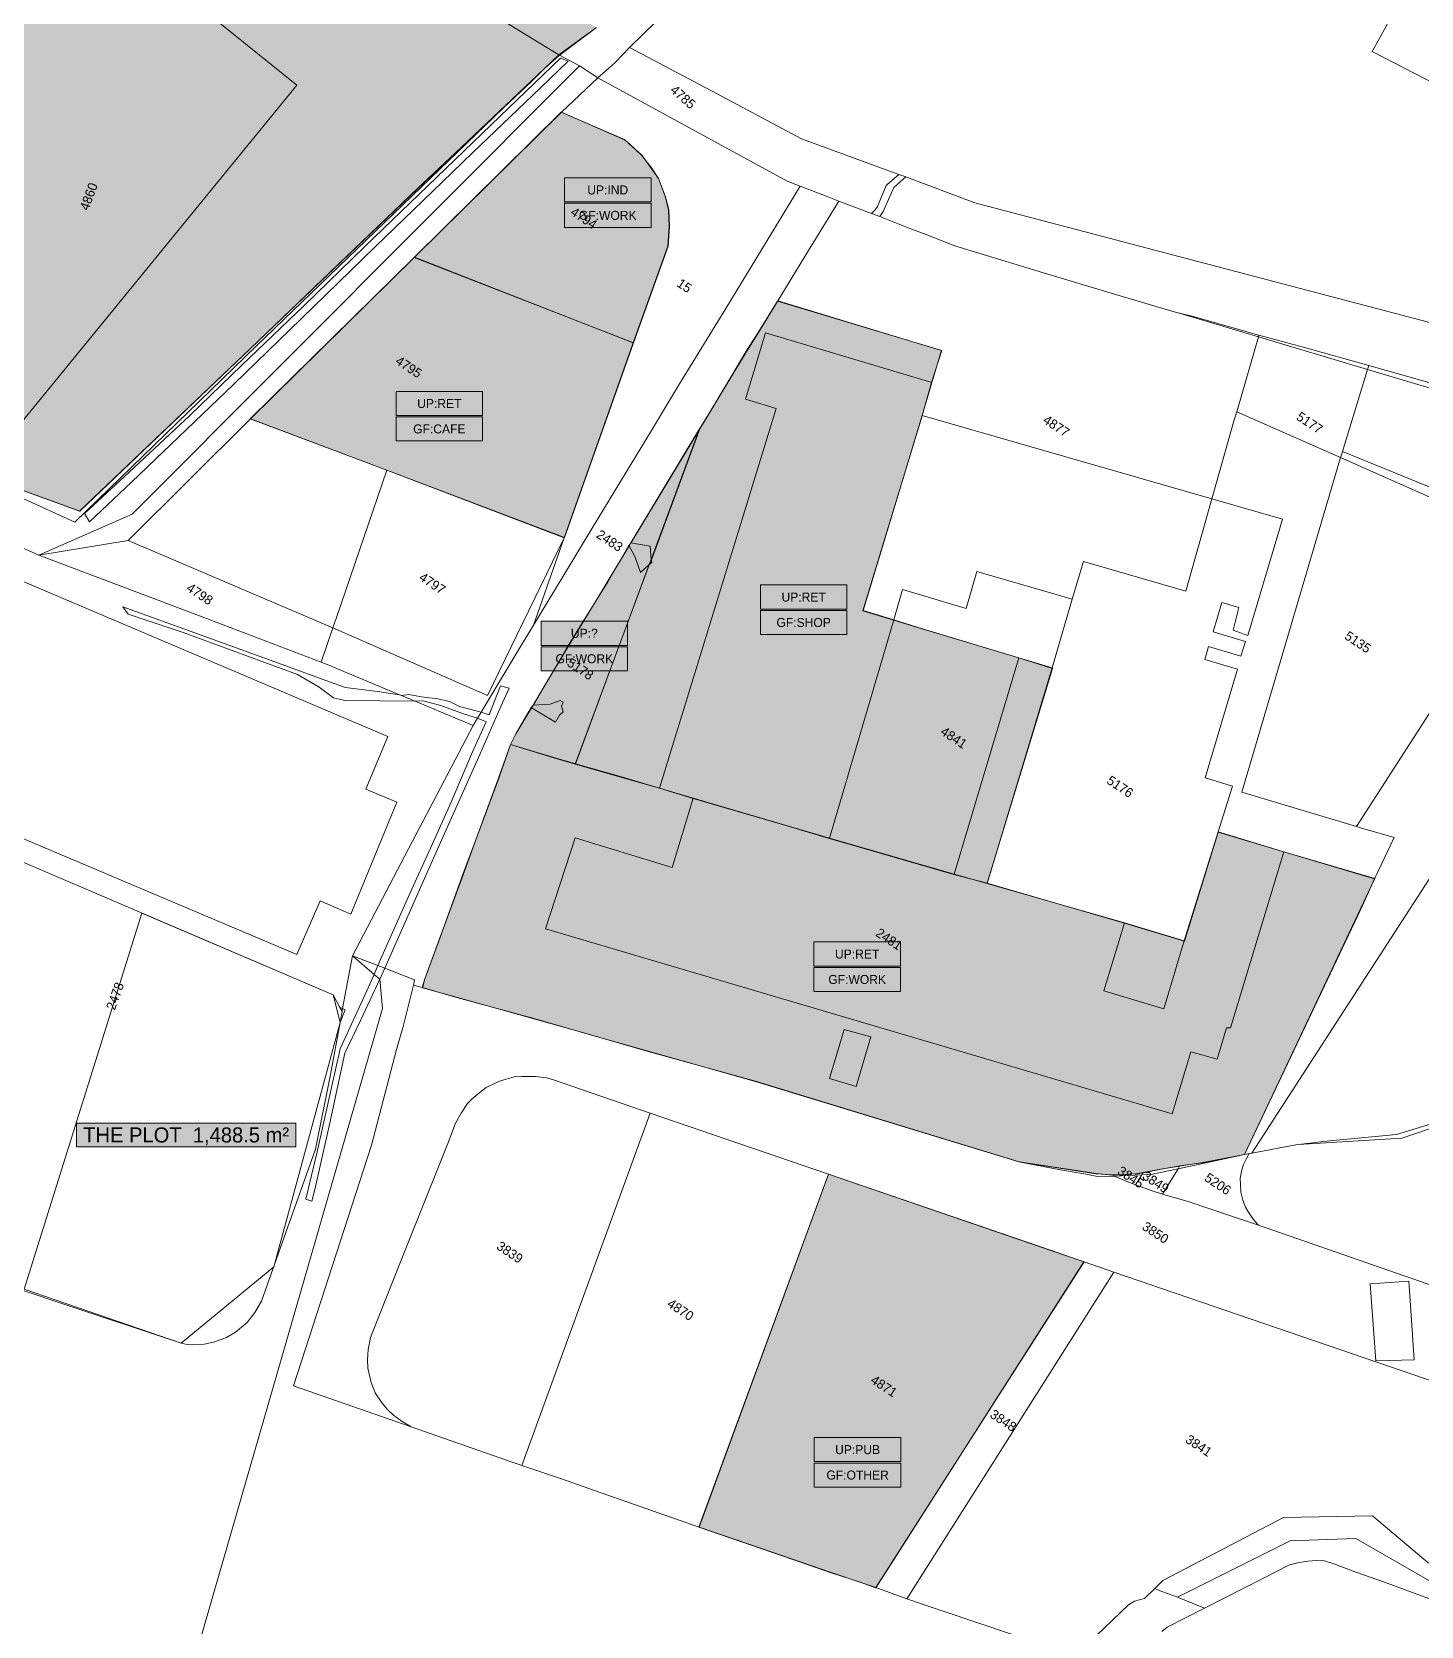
# Model space of a CAD drawing. Header units: metres. Extents: x -334141 to -333355, y -28230 to -27441.
# Drawn here: x -333789.6 to -333605.1, y -27813.8 to -27601.9 of the extents above; entities that cross this region are included whole.
import ezdxf
from ezdxf.enums import TextEntityAlignment as Align

# ---------------------------------------------------------------- set-up
doc = ezdxf.new("R2010")
doc.units = ezdxf.units.M
for name, color, linetype, lineweight, true_color in [('EB-06-GROUND-TAG-CAF-', 7, 'CONTINUOUS', 18, 0x9a856d), ('EB-06-GROUND-TAG-OTHER', 7, 'CONTINUOUS', 18, 0x686b68), ('EB-06-GROUND-TAG-SHOPS', 7, 'CONTINUOUS', 18, 0x7c664f), ('EB-06-GROUND-TAG-WORKSHOP', 7, 'CONTINUOUS', 18, 0x394536), ('EB-06-USE-PARCEL-CAF-RESTAURANT-COMMERCIAL', 7, 'CONTINUOUS', 18, 0x9a856d), ('EB-06-USE-PARCEL-OTHER-INSTITUTIONAL', 7, 'CONTINUOUS', 18, 0x686b68), ('EB-06-USE-PARCEL-SHOPS-COMMERCIAL', 7, 'CONTINUOUS', 18, 0x7c664f), ('EB-06-USE-PARCEL-WORKSHOPS-LIGHT-INDUSTRY', 7, 'CONTINUOUS', 18, 0x394536), ('EB-06-USE-PARCEL-WORKSHOPS-LIGHT-INDUSTRY-COMMERCIAL', 7, 'CONTINUOUS', 18, 0x394536), ('EB-06-USE-PARCEL-WORKSHOPS-LIGHT-INDUSTRY-INDUSTRIAL', 7, 'CONTINUOUS', 18, 0x394536), ('EB-06-USE-TAG-COMMERCIAL', 7, 'CONTINUOUS', 18, 0x7c664f), ('EB-06-USE-TAG-INDUSTRIAL', 7, 'CONTINUOUS', 18, 0x2b3529), ('EB-06-USE-TAG-INSTITUTIONAL', 7, 'CONTINUOUS', 18, 0x626568), ('EB-06-USE-TAG-UNKNOWN', 7, 'CONTINUOUS', 18, 0x7c664f), ('EB-BASE-DIVIDING', 7, 'CONTINUOUS', 18, 0xc8bcac), ('EB-BASE-EASEMENTS', 7, 'CONTINUOUS', 18, 0x71806b), ('EB-BASE-ENCROACHED', 7, 'CONTINUOUS', 18, 0x725d47), ('EB-BASE-PARCEL-NUMBERS', 7, 'CONTINUOUS', 9, 0x8a8d90), ('EB-BASE-PARCELS', 7, 'CONTINUOUS', 18, 0x8a8d90), ('EB-BASE-SECTIONS', 7, 'CONTINUOUS', 9, 0xded8cf), ('EB-BASE-SHEETS', 7, 'CONTINUOUS', 9, 0xded8cf), ('EB-BASE-STRUCTURES', 7, 'CONTINUOUS', 18, 0x4e504d), ('EB-PLOT-OUTLINE', 7, 'CONTINUOUS', 18, 0x151515)]:
    doc.layers.add(name, color=color, linetype=linetype, lineweight=lineweight, true_color=true_color)
doc.styles.add('OD-INTER', font='Inter.ttf')

msp = doc.modelspace()

# ---------------------------------------------------------------- hatches: boundary and pattern name
at = {"layer": 'EB-06-GROUND-TAG-CAF-', "transparency": 33554687}
msp.add_hatch(color=256, dxfattribs=at).paths.add_polyline_path([(-333741.23, -27656.3), (-333729.73, -27656.3), (-333729.73, -27653.1), (-333741.23, -27653.1)])
at = {"layer": 'EB-06-GROUND-TAG-OTHER', "transparency": 33554687}
msp.add_hatch(color=256, dxfattribs=at).paths.add_polyline_path([(-333685.67, -27795.32), (-333674.17, -27795.32), (-333674.17, -27792.12), (-333685.67, -27792.12)])
at = {"layer": 'EB-06-GROUND-TAG-SHOPS', "transparency": 33554687}
msp.add_hatch(color=256, dxfattribs=at).paths.add_polyline_path([(-333692.84, -27682.02), (-333681.34, -27682.02), (-333681.34, -27678.82), (-333692.84, -27678.82)])
at = {"layer": 'EB-06-GROUND-TAG-WORKSHOP', "transparency": 33554687}
for points in [[(-333718.86, -27627.92), (-333707.36, -27627.92), (-333707.36, -27624.72), (-333718.86, -27624.72)], [(-333721.97, -27686.84), (-333710.47, -27686.84), (-333710.47, -27683.64), (-333721.97, -27683.64)], [(-333685.73, -27729.46), (-333674.23, -27729.46), (-333674.23, -27726.26), (-333685.73, -27726.26)]]:
    msp.add_hatch(color=256, dxfattribs=at).paths.add_polyline_path(points)
at = {"layer": 'EB-06-USE-PARCEL-CAF-RESTAURANT-COMMERCIAL', "transparency": 33554656}
msp.add_hatch(color=256, dxfattribs=at).paths.add_polyline_path([(-333742.44, -27660.2), (-333760.62, -27653.34), (-333738.84, -27631.91), (-333709.71, -27643.26), (-333718.87, -27669.13), (-333742.44, -27660.2)])
at = {"layer": 'EB-06-USE-PARCEL-OTHER-INSTITUTIONAL', "transparency": 33554656}
msp.add_hatch(color=256, dxfattribs=at).paths.add_polyline_path([(-333691.22, -27803.99), (-333701.01, -27800.65), (-333683.8, -27753.74), (-333654.16, -27763.89), (-333649.87, -27765.37), (-333677.5, -27808.69), (-333679.6, -27807.95), (-333683.45, -27806.7), (-333687.38, -27805.34), (-333691.22, -27803.99)])
at = {"layer": 'EB-06-USE-PARCEL-SHOPS-COMMERCIAL', "transparency": 33554656}
msp.add_hatch(color=256, dxfattribs=at).paths.add_polyline_path([(-333706.25, -27702.44), (-333711.56, -27700.92), (-333717.43, -27699.27), (-333707.61, -27672.75), (-333707.31, -27672.1), (-333700.86, -27654.67), (-333700.27, -27653.69), (-333696.63, -27647.61), (-333694.76, -27644.45), (-333692.8, -27641.41), (-333690.54, -27637.72), (-333668.74, -27644.26), (-333670.09, -27648.54), (-333671.36, -27652.94), (-333679.22, -27678.86), (-333675.09, -27680.12), (-333671.34, -27681.25), (-333658.51, -27685.14), (-333654.03, -27686.52), (-333662.72, -27715.08), (-333667.12, -27713.92), (-333679.68, -27710.26), (-333683.71, -27709.12), (-333688.84, -27707.6), (-333701.76, -27703.82), (-333706.25, -27702.44)])
at = {"layer": 'EB-06-USE-PARCEL-WORKSHOPS-LIGHT-INDUSTRY', "transparency": 33554656}
msp.add_hatch(color=256, dxfattribs=at).paths.add_polyline_path([(-333717.43, -27699.27), (-333720.73, -27698.26), (-333726.04, -27696.63), (-333725.34, -27695.22), (-333723.27, -27691.74), (-333722.98, -27691.41), (-333721.7, -27689.13), (-333719.34, -27685.21), (-333718.55, -27683.8), (-333713.64, -27675.87), (-333713.15, -27675.11), (-333710.29, -27670.21), (-333710, -27669.78), (-333700.86, -27654.67), (-333707.31, -27672.1), (-333707.61, -27672.75), (-333717.43, -27699.27)])
at = {"layer": 'EB-06-USE-PARCEL-WORKSHOPS-LIGHT-INDUSTRY-COMMERCIAL', "transparency": 33554656}
msp.add_hatch(color=256, dxfattribs=at).paths.add_polyline_path([(-333733.06, -27730.24), (-333737.73, -27728.97), (-333737.41, -27727.76), (-333735.47, -27722.5), (-333732.49, -27714.28), (-333730.45, -27708.8), (-333727.59, -27701.13), (-333726.04, -27696.63), (-333720.73, -27698.26), (-333717.43, -27699.27), (-333711.56, -27700.92), (-333706.25, -27702.44), (-333701.76, -27703.82), (-333688.84, -27707.6), (-333683.71, -27709.12), (-333679.68, -27710.26), (-333667.12, -27713.92), (-333662.72, -27715.08), (-333644.48, -27720.38), (-333636.51, -27722.77), (-333632.02, -27708.28), (-333623.32, -27710.92), (-333611.22, -27714.45), (-333613.12, -27718.49), (-333628.53, -27751.14), (-333633.85, -27752.17), (-333637.1, -27752.61), (-333639.62, -27753.08), (-333641.95, -27753.55), (-333642.97, -27753.74), (-333643.71, -27753.71), (-333644.64, -27753.79), (-333646.13, -27753.85), (-333648.25, -27753.66), (-333658.47, -27752.08), (-333693.37, -27741.41), (-333708.03, -27737.34), (-333715.55, -27735.19), (-333723.07, -27733.04), (-333733.06, -27730.24)])
at = {"layer": 'EB-06-USE-PARCEL-WORKSHOPS-LIGHT-INDUSTRY-INDUSTRIAL', "transparency": 33554656}
for points in [[(-333802.46, -27658.63), (-333818.4, -27651.3), (-333823.33, -27649.13), (-333823.55, -27650.12), (-333824.55, -27649.75), (-333838.15, -27644.05), (-333849.91, -27638.98), (-333850.45, -27638.62), (-333850.52, -27638.07), (-333848.03, -27635.71), (-333846.81, -27635.09), (-333840.42, -27632.43), (-333837.79, -27631.3), (-333823.32, -27625.26), (-333820.4, -27624.03), (-333811.01, -27620.03), (-333802.83, -27616.66), (-333801.04, -27615.61), (-333799.89, -27614.54), (-333798.31, -27611.71), (-333797.39, -27609.41), (-333796.25, -27606.01), (-333793.77, -27595.89), (-333791.3, -27586.21), (-333787.1, -27569.7), (-333785.81, -27564.64), (-333781.58, -27560.02), (-333765.9, -27569.56), (-333750.13, -27579.33), (-333733.37, -27589.69), (-333714.62, -27601.35), (-333719.57, -27605.06), (-333721.48, -27606.77), (-333723.3, -27608.59), (-333738.33, -27622.71), (-333760.56, -27644.02), (-333783.27, -27665.64), (-333802.46, -27658.63)], [(-333738.84, -27631.91), (-333719.28, -27612.62), (-333710.89, -27616.24), (-333710.26, -27616.82), (-333708.56, -27618.32), (-333707.32, -27620.03), (-333706.35, -27621.4), (-333705.42, -27623.87), (-333705.01, -27625.55), (-333704.91, -27627.78), (-333705.09, -27630.43), (-333709.71, -27643.26), (-333738.84, -27631.91)]]:
    msp.add_hatch(color=256, dxfattribs=at).paths.add_polyline_path(points)
at = {"layer": 'EB-06-USE-TAG-COMMERCIAL', "transparency": 33554687}
for points in [[(-333741.23, -27652.92), (-333729.73, -27652.92), (-333729.73, -27649.72), (-333741.23, -27649.72)], [(-333692.84, -27678.64), (-333681.34, -27678.64), (-333681.34, -27675.44), (-333692.84, -27675.44)], [(-333685.73, -27726.08), (-333674.23, -27726.08), (-333674.23, -27722.88), (-333685.73, -27722.88)]]:
    msp.add_hatch(color=256, dxfattribs=at).paths.add_polyline_path(points)
at = {"layer": 'EB-06-USE-TAG-INDUSTRIAL', "transparency": 33554687}
msp.add_hatch(color=256, dxfattribs=at).paths.add_polyline_path([(-333718.86, -27624.54), (-333707.36, -27624.54), (-333707.36, -27621.34), (-333718.86, -27621.34)])
at = {"layer": 'EB-06-USE-TAG-INSTITUTIONAL', "transparency": 33554687}
msp.add_hatch(color=256, dxfattribs=at).paths.add_polyline_path([(-333685.67, -27791.94), (-333674.17, -27791.94), (-333674.17, -27788.74), (-333685.67, -27788.74)])
at = {"layer": 'EB-06-USE-TAG-UNKNOWN', "transparency": 33554687}
msp.add_hatch(color=256, dxfattribs=at).paths.add_polyline_path([(-333721.97, -27683.46), (-333710.47, -27683.46), (-333710.47, -27680.26), (-333721.97, -27680.26)])

# ---------------------------------------------------------------- linework, layer by layer
at = {"layer": 'EB-06-GROUND-TAG-CAF-'}
msp.add_lwpolyline([(-333741.23, -27656.3), (-333729.73, -27656.3), (-333729.73, -27653.1), (-333741.23, -27653.1)], close=True, dxfattribs=at)
at = {"layer": 'EB-06-GROUND-TAG-OTHER'}
msp.add_lwpolyline([(-333685.67, -27795.32), (-333674.17, -27795.32), (-333674.17, -27792.12), (-333685.67, -27792.12)], close=True, dxfattribs=at)
at = {"layer": 'EB-06-GROUND-TAG-SHOPS'}
msp.add_lwpolyline([(-333692.84, -27682.02), (-333681.34, -27682.02), (-333681.34, -27678.82), (-333692.84, -27678.82)], close=True, dxfattribs=at)
at = {"layer": 'EB-06-GROUND-TAG-WORKSHOP'}
for points in [[(-333718.86, -27627.92), (-333707.36, -27627.92), (-333707.36, -27624.72), (-333718.86, -27624.72)], [(-333721.97, -27686.84), (-333710.47, -27686.84), (-333710.47, -27683.64), (-333721.97, -27683.64)], [(-333685.73, -27729.46), (-333674.23, -27729.46), (-333674.23, -27726.26), (-333685.73, -27726.26)]]:
    msp.add_lwpolyline(points, close=True, dxfattribs=at)
at = {"layer": 'EB-06-USE-PARCEL-CAF-RESTAURANT-COMMERCIAL'}
msp.add_lwpolyline([(-333742.44, -27660.2), (-333760.62, -27653.34), (-333738.84, -27631.91), (-333709.71, -27643.26), (-333718.87, -27669.13), (-333742.44, -27660.2)], close=True, dxfattribs=at)
at = {"layer": 'EB-06-USE-PARCEL-OTHER-INSTITUTIONAL'}
msp.add_lwpolyline([(-333691.22, -27803.99), (-333701.01, -27800.65), (-333683.8, -27753.74), (-333654.16, -27763.89), (-333649.87, -27765.37), (-333677.5, -27808.69), (-333679.6, -27807.95), (-333683.45, -27806.7), (-333687.38, -27805.34), (-333691.22, -27803.99)], close=True, dxfattribs=at)
at = {"layer": 'EB-06-USE-PARCEL-SHOPS-COMMERCIAL'}
msp.add_lwpolyline([(-333706.25, -27702.44), (-333711.56, -27700.92), (-333717.43, -27699.27), (-333707.61, -27672.75), (-333707.31, -27672.1), (-333700.86, -27654.67), (-333700.27, -27653.69), (-333696.63, -27647.61), (-333694.76, -27644.45), (-333692.8, -27641.41), (-333690.54, -27637.72), (-333668.74, -27644.26), (-333670.09, -27648.54), (-333671.36, -27652.94), (-333679.22, -27678.86), (-333675.09, -27680.12), (-333671.34, -27681.25), (-333658.51, -27685.14), (-333654.03, -27686.52), (-333662.72, -27715.08), (-333667.12, -27713.92), (-333679.68, -27710.26), (-333683.71, -27709.12), (-333688.84, -27707.6), (-333701.76, -27703.82), (-333706.25, -27702.44)], close=True, dxfattribs=at)
at = {"layer": 'EB-06-USE-PARCEL-WORKSHOPS-LIGHT-INDUSTRY'}
msp.add_lwpolyline([(-333717.43, -27699.27), (-333720.73, -27698.26), (-333726.04, -27696.63), (-333725.34, -27695.22), (-333723.27, -27691.74), (-333722.98, -27691.41), (-333721.7, -27689.13), (-333719.34, -27685.21), (-333718.55, -27683.8), (-333713.64, -27675.87), (-333713.15, -27675.11), (-333710.29, -27670.21), (-333710, -27669.78), (-333700.86, -27654.67), (-333707.31, -27672.1), (-333707.61, -27672.75), (-333717.43, -27699.27)], close=True, dxfattribs=at)
at = {"layer": 'EB-06-USE-PARCEL-WORKSHOPS-LIGHT-INDUSTRY-COMMERCIAL'}
msp.add_lwpolyline([(-333733.06, -27730.24), (-333737.73, -27728.97), (-333737.41, -27727.76), (-333735.47, -27722.5), (-333732.49, -27714.28), (-333730.45, -27708.8), (-333727.59, -27701.13), (-333726.04, -27696.63), (-333720.73, -27698.26), (-333717.43, -27699.27), (-333711.56, -27700.92), (-333706.25, -27702.44), (-333701.76, -27703.82), (-333688.84, -27707.6), (-333683.71, -27709.12), (-333679.68, -27710.26), (-333667.12, -27713.92), (-333662.72, -27715.08), (-333644.48, -27720.38), (-333636.51, -27722.77), (-333632.02, -27708.28), (-333623.32, -27710.92), (-333611.22, -27714.45), (-333613.12, -27718.49), (-333628.53, -27751.14), (-333633.85, -27752.17), (-333637.1, -27752.61), (-333639.62, -27753.08), (-333641.95, -27753.55), (-333642.97, -27753.74), (-333643.71, -27753.71), (-333644.64, -27753.79), (-333646.13, -27753.85), (-333648.25, -27753.66), (-333658.47, -27752.08), (-333693.37, -27741.41), (-333708.03, -27737.34), (-333715.55, -27735.19), (-333723.07, -27733.04), (-333733.06, -27730.24)], close=True, dxfattribs=at)
at = {"layer": 'EB-06-USE-PARCEL-WORKSHOPS-LIGHT-INDUSTRY-INDUSTRIAL'}
msp.add_lwpolyline([(-333714.62, -27601.35), (-333719.57, -27605.06), (-333721.48, -27606.77), (-333723.3, -27608.59), (-333738.33, -27622.71), (-333760.56, -27644.02), (-333783.27, -27665.64), (-333802.46, -27658.63)], dxfattribs=at)
msp.add_lwpolyline([(-333738.84, -27631.91), (-333719.28, -27612.62), (-333710.89, -27616.24), (-333710.26, -27616.82), (-333708.56, -27618.32), (-333707.32, -27620.03), (-333706.35, -27621.4), (-333705.42, -27623.87), (-333705.01, -27625.55), (-333704.91, -27627.78), (-333705.09, -27630.43), (-333709.71, -27643.26), (-333738.84, -27631.91)], close=True, dxfattribs=at)
at = {"layer": 'EB-06-USE-TAG-COMMERCIAL'}
for points in [[(-333741.23, -27652.92), (-333729.73, -27652.92), (-333729.73, -27649.72), (-333741.23, -27649.72)], [(-333692.84, -27678.64), (-333681.34, -27678.64), (-333681.34, -27675.44), (-333692.84, -27675.44)], [(-333685.73, -27726.08), (-333674.23, -27726.08), (-333674.23, -27722.88), (-333685.73, -27722.88)]]:
    msp.add_lwpolyline(points, close=True, dxfattribs=at)
at = {"layer": 'EB-06-USE-TAG-INDUSTRIAL'}
msp.add_lwpolyline([(-333718.86, -27624.54), (-333707.36, -27624.54), (-333707.36, -27621.34), (-333718.86, -27621.34)], close=True, dxfattribs=at)
at = {"layer": 'EB-06-USE-TAG-INSTITUTIONAL'}
msp.add_lwpolyline([(-333685.67, -27791.94), (-333674.17, -27791.94), (-333674.17, -27788.74), (-333685.67, -27788.74)], close=True, dxfattribs=at)
at = {"layer": 'EB-06-USE-TAG-UNKNOWN'}
msp.add_lwpolyline([(-333721.97, -27683.46), (-333710.47, -27683.46), (-333710.47, -27680.26), (-333721.97, -27680.26)], close=True, dxfattribs=at)
at = {"layer": 'EB-BASE-DIVIDING'}
for points in [[(-333722.05, -27609.37), (-333731.06, -27618.01), (-333736.38, -27623.14), (-333743.95, -27630.46), (-333753.85, -27640.06), (-333762.77, -27648.73), (-333776.38, -27661.79), (-333781.93, -27667.06), (-333782.6, -27665.94), (-333776.7, -27660.46), (-333768.61, -27652.91), (-333761.73, -27646.23), (-333753.5, -27638.33), (-333745.36, -27630.46), (-333728.58, -27614.3), (-333719.4, -27605.41), (-333718.38, -27605.84)], [(-333718.38, -27605.84), (-333722.05, -27609.37)], [(-333744.15, -27727.18), (-333745.12, -27729.37), (-333748.65, -27737.1), (-333749.79, -27742.22), (-333751.7, -27750.76), (-333753.23, -27757.05), (-333752.4, -27757.31), (-333752.03, -27755.77), (-333750.08, -27747.15), (-333748.02, -27737.67), (-333745.96, -27733.31), (-333743.4, -27727.81)], [(-333743.63, -27726.02), (-333744.15, -27727.18)], [(-333743.4, -27727.81), (-333742.71, -27726.34)]]:
    msp.add_lwpolyline(points, dxfattribs=at)
at = {"layer": 'EB-BASE-EASEMENTS'}
for points in [[(-333740.76, -27690.02), (-333743.7, -27689.6), (-333747.94, -27689.06), (-333750.09, -27688.33), (-333756.84, -27685.82), (-333770.02, -27681.04), (-333777.5, -27678.33), (-333776.8, -27679.3), (-333769.52, -27681.77), (-333754.33, -27687.33), (-333751.44, -27689.02), (-333749.55, -27690.45), (-333748.05, -27690.8), (-333738.73, -27690.87)], [(-333667.08, -27713.87), (-333658.51, -27685.13)], [(-333742.71, -27726.34), (-333740.21, -27720.66), (-333735.89, -27710.93), (-333730.09, -27697.98), (-333727.32, -27691.6), (-333726.22, -27689.17), (-333727.34, -27688.86), (-333728.87, -27692.68), (-333729.93, -27692.35)], [(-333729.93, -27692.35), (-333732.79, -27691.57), (-333734.12, -27690.93), (-333735.69, -27690.55), (-333737.84, -27690.29), (-333739.53, -27690), (-333740.52, -27690.12)], [(-333738.73, -27690.87), (-333737.65, -27690.83), (-333735.26, -27691.44), (-333732.26, -27692.56), (-333730.39, -27693.13)], [(-333730.39, -27693.13), (-333729.25, -27693.64), (-333731.08, -27697.63), (-333733.92, -27704.29), (-333736.43, -27709.91), (-333739.56, -27716.83), (-333743.63, -27726.02)]]:
    msp.add_lwpolyline(points, dxfattribs=at)
at = {"layer": 'EB-BASE-ENCROACHED'}
for points in [[(-333802.45, -27658.64), (-333783.91, -27667.07), (-333759.8, -27643.69), (-333723.33, -27608.55)], [(-333626.61, -27642.24), (-333635.37, -27639.74), (-333637.36, -27639.29)], [(-333626.61, -27642.24), (-333626.67, -27642.45)], [(-333612.03, -27646.29), (-333620.58, -27643.9), (-333626.61, -27642.24)], [(-333612.03, -27646.29), (-333612.18, -27646.8)], [(-333612.03, -27646.29), (-333595.76, -27650.88)], [(-333586.03, -27741.68), (-333607.65, -27748.97), (-333621.37, -27749.81)], [(-333637.36, -27753.04), (-333627.93, -27751.01)], [(-333645.82, -27754.01), (-333647.87, -27754.07), (-333649.36, -27753.79), (-333652.98, -27753.17), (-333658.51, -27752.09)], [(-333642.18, -27753.82), (-333640.77, -27753.74), (-333637.55, -27753.08), (-333637.36, -27753.04)], [(-333645.82, -27754.01), (-333642.18, -27753.82)]]:
    msp.add_lwpolyline(points, dxfattribs=at)
at = {"layer": 'EB-BASE-PARCELS'}
for points in [[(-333690.78, -27585.03), (-333710.2, -27604.01)], [(-333714.61, -27601.36), (-333719.59, -27605)], [(-333719.59, -27605), (-333721.46, -27606.78), (-333723.33, -27608.55)], [(-333714.44, -27608.04), (-333712.63, -27606.47), (-333712.09, -27605.96), (-333710.2, -27604.01)], [(-333710.2, -27604.01), (-333698.58, -27610.17), (-333687.38, -27616.14), (-333677.12, -27619.9), (-333674.46, -27620.87)], [(-333723.33, -27608.55), (-333738.32, -27622.76), (-333760.58, -27644), (-333783.24, -27665.65), (-333802.45, -27658.64)], [(-333719.25, -27612.6), (-333714.44, -27608.04)], [(-333738.8, -27631.86), (-333719.25, -27612.6)], [(-333709.73, -27643.24), (-333705.11, -27630.4), (-333704.93, -27627.74), (-333705.03, -27625.57), (-333705.44, -27623.88), (-333706.39, -27621.42), (-333707.3, -27620), (-333708.59, -27618.35), (-333710.24, -27616.81), (-333710.9, -27616.29), (-333719.25, -27612.6)], [(-333674.46, -27620.87), (-333676.06, -27622.28), (-333676.13, -27622.34), (-333677.3, -27625.14), (-333677.57, -27625.6), (-333678.09, -27626.05)], [(-333676.99, -27626.48), (-333676.51, -27625.81), (-333675.09, -27622.6), (-333673.51, -27621.22)], [(-333673.51, -27621.22), (-333674.46, -27620.87)], [(-333673.51, -27621.22), (-333664.37, -27624.65), (-333581.38, -27646.51), (-333577.75, -27647.61), (-333573.98, -27648.85), (-333570.21, -27650.1), (-333558.66, -27653.88)], [(-333722.97, -27680.77), (-333719.17, -27674.5), (-333715.16, -27667.88), (-333711.27, -27661.47), (-333707.43, -27655.13), (-333703.56, -27648.72), (-333697.43, -27638.7), (-333691.32, -27628.63), (-333687.56, -27622.46)], [(-333682.42, -27624.43), (-333686.79, -27631.56), (-333690.53, -27637.67)], [(-333760.58, -27653.38), (-333738.8, -27631.86)], [(-333709.73, -27643.24), (-333738.8, -27631.86)], [(-333700.9, -27654.69), (-333700.3, -27653.7), (-333696.61, -27647.65), (-333694.72, -27644.51), (-333692.83, -27641.44), (-333690.53, -27637.67)], [(-333690.53, -27637.67), (-333668.76, -27644.3), (-333670.05, -27648.55)], [(-333629.56, -27652.41), (-333626.67, -27642.45)], [(-333718.89, -27669.18), (-333709.73, -27643.24)], [(-333615.5, -27657.7), (-333612.18, -27646.8)], [(-333670.05, -27648.55), (-333671.36, -27652.9)], [(-333776.83, -27669.52), (-333760.58, -27653.38)], [(-333760.58, -27653.38), (-333742.47, -27660.17)], [(-333671.36, -27652.9), (-333679.19, -27678.83), (-333675.13, -27680.09)], [(-333632.86, -27663.99), (-333632.33, -27662.14), (-333629.88, -27653.5), (-333629.56, -27652.41)], [(-333615.78, -27658.5), (-333629.56, -27652.41)], [(-333710.03, -27669.83), (-333700.9, -27654.69)], [(-333707.35, -27672.07), (-333700.9, -27654.69)], [(-333615.78, -27658.5), (-333615.57, -27657.93), (-333615.5, -27657.7)], [(-333578.82, -27672.68), (-333615.5, -27657.7)], [(-333615.78, -27658.5), (-333628.88, -27702.97), (-333613.65, -27707.54)], [(-333615.78, -27658.5), (-333600.42, -27665.31), (-333598.95, -27666.33), (-333597.85, -27667.3), (-333596.85, -27668.47), (-333596.01, -27669.78), (-333595.55, -27670.99), (-333595.05, -27672.51), (-333594.82, -27673.86), (-333594.81, -27675.44), (-333594.93, -27677.06), (-333595.66, -27679.35), (-333596.03, -27680.17), (-333613.65, -27707.54)], [(-333813.31, -27660.37), (-333804.34, -27664.46), (-333788.7, -27671.49)], [(-333749.63, -27681.15), (-333749.16, -27679.78), (-333742.47, -27660.17)], [(-333742.47, -27660.17), (-333718.89, -27669.18)], [(-333636.34, -27676.27), (-333632.86, -27663.99)], [(-333788.7, -27671.49), (-333776.83, -27669.52)], [(-333722.97, -27680.77), (-333718.89, -27669.18)], [(-333713.64, -27675.81), (-333713.18, -27675.07), (-333710.28, -27670.25)], [(-333710.28, -27670.25), (-333710.03, -27669.83)], [(-333717.41, -27699.22), (-333707.59, -27672.73)], [(-333707.59, -27672.73), (-333707.35, -27672.07)], [(-333651.42, -27677.33), (-333649.9, -27672.31)], [(-333649.9, -27672.31), (-333636.34, -27676.27)], [(-333719.3, -27685.17), (-333718.51, -27683.85), (-333713.64, -27675.81)], [(-333654.07, -27686.47), (-333651.42, -27677.33)], [(-333749.63, -27681.15), (-333751.19, -27685.68)], [(-333722.97, -27680.77), (-333724.75, -27683.69), (-333729.93, -27692.35)], [(-333675.13, -27680.09), (-333671.32, -27681.28), (-333658.51, -27685.13)], [(-333627.56, -27750.94), (-333584.59, -27684.55), (-333583.59, -27682.97), (-333581.99, -27681.33), (-333580.89, -27680.63), (-333579.68, -27679.89), (-333578.58, -27679.46)], [(-333723.03, -27691.4), (-333721.69, -27689.14), (-333719.3, -27685.17)], [(-333658.51, -27685.13), (-333654.07, -27686.47)], [(-333654.07, -27686.47), (-333662.7, -27715.11)], [(-333726.01, -27696.63), (-333725.32, -27695.24), (-333723.25, -27691.78)], [(-333723.25, -27691.78), (-333723.03, -27691.4)], [(-333730.39, -27693.13), (-333730.98, -27694.11)], [(-333729.93, -27692.35), (-333730.39, -27693.13)], [(-333726.01, -27696.63), (-333727.62, -27701.1), (-333730.45, -27708.84), (-333732.46, -27714.33), (-333735.45, -27722.47), (-333737.39, -27727.76), (-333737.74, -27728.92)], [(-333717.41, -27699.22), (-333720.7, -27698.23), (-333726.01, -27696.63)], [(-333706.22, -27702.45), (-333711.6, -27700.86), (-333717.41, -27699.22)], [(-333701.78, -27703.76), (-333706.22, -27702.45)], [(-333683.67, -27709.08), (-333688.81, -27707.59), (-333701.78, -27703.76)], [(-333803.72, -27706.74), (-333787.26, -27713.79), (-333773.16, -27719.81), (-333749.59, -27729.9), (-333748.68, -27731.6)], [(-333636.54, -27722.72), (-333632.01, -27708.25)], [(-333632.01, -27708.25), (-333623.29, -27710.88)], [(-333613.65, -27707.54), (-333613.14, -27707.69), (-333608.63, -27709.01), (-333611.25, -27714.49)], [(-333667.08, -27713.87), (-333679.65, -27710.25), (-333683.67, -27709.08)], [(-333623.29, -27710.88), (-333611.25, -27714.49)], [(-333662.7, -27715.11), (-333667.08, -27713.87)], [(-333662.7, -27715.11), (-333644.47, -27720.34)], [(-333628.53, -27751.14), (-333613.08, -27718.54), (-333611.25, -27714.49)], [(-333644.47, -27720.34), (-333636.54, -27722.72)], [(-333747.02, -27724.74), (-333748.33, -27731.74)], [(-333747.02, -27724.74), (-333743.63, -27726.02)], [(-333742.71, -27726.34), (-333743.63, -27726.02)], [(-333738.91, -27728.6), (-333738.76, -27727.91), (-333742.71, -27726.34)], [(-333754.85, -27781.88), (-333744.49, -27749.89), (-333741.15, -27737.18), (-333740.29, -27734.12), (-333738.91, -27728.6)], [(-333737.74, -27728.92), (-333738.91, -27728.6)], [(-333737.74, -27728.92), (-333733.04, -27730.29), (-333723.06, -27733.01), (-333715.59, -27735.18), (-333708.06, -27737.3), (-333693.35, -27741.47), (-333658.51, -27752.09)], [(-333748.68, -27731.6), (-333748.4, -27732.13)], [(-333748.4, -27732.13), (-333748.66, -27733.56)], [(-333748.4, -27732.13), (-333748.33, -27731.74)], [(-333748.66, -27733.56), (-333749.93, -27740.49), (-333751.94, -27750.43), (-333755.85, -27761.47), (-333759.11, -27770.6), (-333759.99, -27772.1), (-333760.99, -27773.44), (-333762.56, -27774.75), (-333763.75, -27775.44), (-333765.32, -27776.01), (-333766.7, -27776.32), (-333768.17, -27776.4), (-333768.98, -27776.36)], [(-333707.48, -27745.62), (-333720.45, -27741.16), (-333721.24, -27740.93), (-333722.72, -27740.74), (-333724.52, -27740.75), (-333725.52, -27740.8), (-333727.34, -27741.33), (-333727.98, -27741.6), (-333729.25, -27742.22), (-333730.07, -27742.83), (-333731.12, -27743.72), (-333731.74, -27744.36), (-333732.6, -27745.62), (-333733.35, -27746.96), (-333734.36, -27749.64), (-333740.66, -27765.4), (-333744.63, -27775.43), (-333744.92, -27777.05), (-333745.01, -27778.4), (-333744.96, -27779.53), (-333744.55, -27781.4), (-333743.99, -27782.79), (-333743.09, -27784.16), (-333742.36, -27785.03), (-333741.57, -27785.76), (-333740.43, -27786.6), (-333739.24, -27787.31)], [(-333621.37, -27749.81), (-333617.23, -27749.32), (-333608.32, -27748.45), (-333595.84, -27744.66), (-333587.3, -27742.06), (-333586.03, -27741.68)], [(-333724.54, -27792.44), (-333707.48, -27745.62)], [(-333683.8, -27753.74), (-333707.48, -27745.62)], [(-333628.53, -27751.14), (-333633.81, -27752.16), (-333637.15, -27752.66)], [(-333626.67, -27760.53), (-333627.18, -27759.92), (-333627.64, -27759.33), (-333628.07, -27758.65), (-333628.4, -27758.12), (-333628.76, -27757.19), (-333628.9, -27756.64), (-333629, -27756.12), (-333629.08, -27755.14), (-333629.1, -27754.27), (-333628.9, -27753.18), (-333628.66, -27752.43), (-333628.25, -27751.66), (-333627.93, -27751.01)], [(-333627.93, -27751.01), (-333628.53, -27751.14)], [(-333627.93, -27751.01), (-333627.56, -27750.94)], [(-333627.56, -27750.94), (-333621.7, -27749.85), (-333621.37, -27749.81)], [(-333658.51, -27752.09), (-333648.28, -27753.7), (-333646.16, -27753.84)], [(-333637.15, -27752.66), (-333639.66, -27753.08), (-333641.99, -27753.51)], [(-333639.41, -27756.39), (-333637.43, -27753.17)], [(-333637.43, -27753.17), (-333637.36, -27753.04)], [(-333637.36, -27753.04), (-333637.15, -27752.66)], [(-333683.8, -27753.74), (-333700.98, -27800.64)], [(-333649.82, -27765.37), (-333654.13, -27763.94), (-333683.8, -27753.74)], [(-333641.99, -27753.51), (-333642.95, -27753.69), (-333643.67, -27753.75), (-333644.65, -27753.8), (-333646.16, -27753.84)], [(-333646.16, -27753.84), (-333645.82, -27754.01)], [(-333645.82, -27754.01), (-333643.02, -27755.14)], [(-333643.02, -27755.14), (-333642.18, -27753.82)], [(-333643.02, -27755.14), (-333640.92, -27755.9), (-333639.41, -27756.39)], [(-333642.18, -27753.82), (-333641.99, -27753.51)], [(-333639.41, -27756.39), (-333635.89, -27757.43), (-333630.24, -27759.33), (-333626.67, -27760.53)], [(-333768.98, -27776.36), (-333769.76, -27776.21), (-333786.17, -27770.76), (-333804.83, -27764.47), (-333820.93, -27759.06)], [(-333626.67, -27760.53), (-333602.09, -27769.04)], [(-333677.49, -27808.68), (-333649.82, -27765.37)], [(-333645.88, -27766.77), (-333649.82, -27765.37)], [(-333673.4, -27810.15), (-333645.88, -27766.77)], [(-333572.76, -27791.68), (-333574.6, -27791.15), (-333645.88, -27766.77)], [(-333739.24, -27787.31), (-333754.85, -27781.88)], [(-333724.54, -27792.44), (-333734.04, -27789.15), (-333739.24, -27787.31)], [(-333562.8, -27790.6), (-333576.18, -27795.63), (-333593.82, -27807.42), (-333596.68, -27808.99), (-333603.96, -27807.76), (-333613.74, -27802.14), (-333622.45, -27802.48), (-333637.44, -27809.94)], [(-333724.54, -27792.44), (-333719.4, -27794.2), (-333713.23, -27796.36), (-333700.98, -27800.64)], [(-333640.46, -27808.81), (-333639.37, -27807.75), (-333623.33, -27799.36), (-333611.53, -27799.16), (-333604.14, -27805.39), (-333602.1, -27805.58), (-333599.7, -27805.66), (-333594.6, -27805.29), (-333590.83, -27802.63), (-333585.83, -27799.06), (-333578.12, -27793.68), (-333572.76, -27791.68)], [(-333700.98, -27800.64), (-333691.25, -27803.97), (-333687.42, -27805.31), (-333683.45, -27806.69), (-333679.63, -27807.97), (-333677.49, -27808.68)], [(-333633.83, -27811.4), (-333626, -27807.42), (-333622.55, -27805.67), (-333621.23, -27805.32), (-333620.12, -27805.17), (-333618.97, -27805.08), (-333617.91, -27805.1), (-333616.68, -27805.51), (-333613.72, -27806.61), (-333609.94, -27807.96), (-333603.97, -27810.16)], [(-333677.49, -27808.68), (-333673.4, -27810.15)], [(-333673.4, -27810.15), (-333669.6, -27811.44), (-333662.91, -27813.73), (-333655.6, -27816.21), (-333650.99, -27817.78)], [(-333650.99, -27817.78), (-333650.32, -27817.08), (-333643.92, -27810.98), (-333643.14, -27810.46), (-333641.81, -27810.13), (-333640.46, -27808.81)], [(-333640.46, -27808.81), (-333639.87, -27809.04), (-333637.44, -27809.94)], [(-333637.44, -27809.94), (-333633.83, -27811.4)], [(-333639.52, -27814.52), (-333638.81, -27813.92), (-333633.83, -27811.4)]]:
    msp.add_lwpolyline(points, dxfattribs=at)
at = {"layer": 'EB-BASE-SECTIONS'}
for points in [[(-333766.88, -27576.1), (-333766.41, -27576.38), (-333749.64, -27586.62), (-333719.59, -27605)], [(-333687.56, -27622.46), (-333689.26, -27621.79), (-333714.44, -27608.04)], [(-333682.42, -27624.43), (-333683.95, -27623.82), (-333687.56, -27622.46)], [(-333678.09, -27626.05), (-333682.42, -27624.43)], [(-333676.99, -27626.48), (-333678.09, -27626.05)], [(-333671.16, -27628.75), (-333672.74, -27628.14), (-333676.99, -27626.48)], [(-333637.36, -27639.29), (-333637.89, -27639.13), (-333645.78, -27636.81), (-333655.21, -27633.97), (-333664.83, -27631.05), (-333667.01, -27630.36), (-333671.16, -27628.75)], [(-333637.36, -27639.29), (-333626.67, -27642.45)], [(-333626.67, -27642.45), (-333612.18, -27646.8)], [(-333612.18, -27646.8), (-333595.97, -27651.63)], [(-333788.7, -27671.49), (-333766.98, -27679.69), (-333751.19, -27685.68)], [(-333751.19, -27685.68), (-333750.39, -27685.99), (-333740.76, -27690.02)], [(-333740.76, -27690.02), (-333740.52, -27690.12)], [(-333740.52, -27690.12), (-333738.73, -27690.87)], [(-333738.73, -27690.87), (-333738.62, -27690.91), (-333730.98, -27694.11)], [(-333730.98, -27694.11), (-333739.58, -27710.48), (-333747.02, -27724.74)]]:
    msp.add_lwpolyline(points, dxfattribs=at)
at = {"layer": 'EB-BASE-SHEETS'}
for points in [[(-333716.85, -27606.46), (-333719.59, -27605)], [(-333788.7, -27671.49), (-333776.27, -27666.01), (-333716.85, -27606.46)], [(-333716.85, -27606.46), (-333714.44, -27608.04)], [(-333744.15, -27727.18), (-333747.02, -27724.74)], [(-333770.82, -27825.78), (-333767.89, -27817.8), (-333743.01, -27731.7), (-333743.4, -27727.81)], [(-333743.4, -27727.81), (-333744.15, -27727.18)]]:
    msp.add_lwpolyline(points, dxfattribs=at)
at = {"layer": 'EB-BASE-STRUCTURES'}
for points in [[(-333799.41, -27615.51), (-333795.4, -27618.66), (-333815.99, -27644.58), (-333812.98, -27646.94), (-333814.01, -27648.3), (-333809.84, -27651.63), (-333810.7, -27652.81), (-333809.49, -27653.8), (-333807.48, -27651.25), (-333796.24, -27660.22), (-333754.39, -27609.03), (-333787.59, -27582.25), (-333790.58, -27585.66)], [(-333604.13, -27591.06), (-333611.58, -27604.53), (-333571.05, -27625.44), (-333564.19, -27611.87)], [(-333670.05, -27648.55), (-333692.16, -27641.94), (-333694.82, -27650.74), (-333690.76, -27651.97), (-333706.22, -27702.45)], [(-333632.86, -27663.99), (-333671.36, -27652.9)], [(-333754.43, -27724.56), (-333751.32, -27717.39), (-333747.22, -27719.19), (-333741.12, -27704.31), (-333745.25, -27702.58), (-333742.34, -27695.56), (-333821.84, -27661.77), (-333834.14, -27690.78)], [(-333632.01, -27708.25), (-333630.12, -27702.17), (-333633.77, -27701.05), (-333629.47, -27686.64), (-333633.8, -27685.34), (-333633.32, -27683.63), (-333629.01, -27684.92), (-333628.4, -27682.97), (-333632.68, -27681.67), (-333631.55, -27677.75), (-333629.28, -27678.43), (-333630.05, -27681.46), (-333628.1, -27682.13), (-333623.48, -27666.69), (-333632.86, -27663.99)], [(-333776.83, -27669.52), (-333749.63, -27681.15)], [(-333749.63, -27681.15), (-333729.07, -27690.13), (-333718.89, -27669.18)], [(-333707.59, -27672.73), (-333708.77, -27673.78), (-333709.45, -27671.74), (-333710.28, -27670.25)], [(-333710.03, -27669.83), (-333707.49, -27670.27), (-333707.35, -27672.07)], [(-333707.59, -27672.73), (-333707.27, -27672.44), (-333707.35, -27672.07)], [(-333675.13, -27680.09), (-333673.95, -27676.04), (-333665.48, -27678.55), (-333664.09, -27673.63), (-333651.42, -27677.33)], [(-333683.67, -27709.08), (-333675.13, -27680.09)], [(-333834.14, -27690.78), (-333754.43, -27724.56)], [(-333723.03, -27691.4), (-333720.76, -27691.29), (-333719.44, -27690.81), (-333719.01, -27690.99), (-333719.26, -27691.53), (-333719.03, -27692.28), (-333719.51, -27692.73), (-333720.06, -27693.66), (-333723.25, -27691.78)], [(-333623.29, -27710.88), (-333630.4, -27734.29), (-333630.94, -27734.27), (-333632.16, -27738.47), (-333635.66, -27737.49), (-333638.14, -27745.72), (-333721.38, -27721.15), (-333717.44, -27709.05), (-333704.57, -27712.97), (-333701.78, -27703.76)], [(-333636.54, -27722.72), (-333639.26, -27731.77), (-333647.23, -27729.35), (-333644.47, -27720.34)], [(-333748.33, -27731.74), (-333748.68, -27731.6)], [(-333748.66, -27733.56), (-333747.97, -27731.88), (-333748.33, -27731.74)], [(-333678.15, -27735.5), (-333680.13, -27742.09), (-333683.67, -27741.03), (-333681.7, -27734.5)], [(-333681.7, -27734.5), (-333678.15, -27735.5)], [(-333611.85, -27768.3), (-333606.71, -27767.95), (-333606.01, -27778.42), (-333611.08, -27778.54)], [(-333611.08, -27778.54), (-333611.85, -27768.3)]]:
    msp.add_lwpolyline(points, dxfattribs=at)
at = {"layer": 'EB-PLOT-OUTLINE'}
msp.add_lwpolyline([(-333790.63, -27769.01), (-333769.77, -27776.21), (-333757.48, -27766.04), (-333748.66, -27733.56), (-333748.92, -27732.53), (-333749.59, -27729.9), (-333775, -27719.03), (-333790.63, -27769.01)], close=True, dxfattribs=at)

# ---------------------------------------------------------------- texts
at = {"layer": 'EB-06-GROUND-TAG-CAF-', "true_color": 0xf4f2ed, "style": 'OD-INTER'}
msp.add_text('GF:CAFE', height=1.2, dxfattribs=at).set_placement((-333735.48, -27654.7), align=Align.MIDDLE_CENTER)
at = {"layer": 'EB-06-GROUND-TAG-OTHER', "true_color": 0xf4f2ed, "style": 'OD-INTER'}
msp.add_text('GF:OTHER', height=1.2, dxfattribs=at).set_placement((-333679.92, -27793.72), align=Align.MIDDLE_CENTER)
at = {"layer": 'EB-06-GROUND-TAG-SHOPS', "true_color": 0xf4f2ed, "style": 'OD-INTER'}
msp.add_text('GF:SHOP', height=1.2, dxfattribs=at).set_placement((-333687.09, -27680.42), align=Align.MIDDLE_CENTER)
at = {"layer": 'EB-06-GROUND-TAG-WORKSHOP', "true_color": 0xf4f2ed, "style": 'OD-INTER'}
for p in [(-333713.11, -27626.32), (-333716.22, -27685.24), (-333679.98, -27727.86)]:
    msp.add_text('GF:WORK', height=1.2, dxfattribs=at).set_placement(p, align=Align.MIDDLE_CENTER)
at = {"layer": 'EB-06-USE-TAG-COMMERCIAL', "true_color": 0xf4f2ed, "style": 'OD-INTER'}
for p in [(-333735.48, -27651.32), (-333687.09, -27677.04), (-333679.98, -27724.48)]:
    msp.add_text('UP:RET', height=1.2, dxfattribs=at).set_placement(p, align=Align.MIDDLE_CENTER)
at = {"layer": 'EB-06-USE-TAG-INDUSTRIAL', "true_color": 0xf4f2ed, "style": 'OD-INTER'}
msp.add_text('UP:IND', height=1.2, dxfattribs=at).set_placement((-333713.11, -27622.94), align=Align.MIDDLE_CENTER)
at = {"layer": 'EB-06-USE-TAG-INSTITUTIONAL', "true_color": 0xf4f2ed, "style": 'OD-INTER'}
msp.add_text('UP:PUB', height=1.2, dxfattribs=at).set_placement((-333679.92, -27790.34), align=Align.MIDDLE_CENTER)
at = {"layer": 'EB-06-USE-TAG-UNKNOWN', "true_color": 0xf4f2ed, "style": 'OD-INTER'}
msp.add_text('UP:?', height=1.2, dxfattribs=at).set_placement((-333716.22, -27681.86), align=Align.MIDDLE_CENTER)
at = {"layer": 'EB-BASE-PARCEL-NUMBERS', "style": 'OD-INTER'}
for s, rotation, p in [('4785', 318.6325, (-333704.92, -27609.82)), ('4860', 69.9902, (-333782.1, -27625.77)), ('4794', 326.4553, (-333718.18, -27626.17)), ('15', 326.4553, (-333704.04, -27635.66)), ('4795', 326.4553, (-333741.43, -27645.96)), ('4877', 326.4553, (-333655.42, -27653.8)), ('5177', 326.4553, (-333621.76, -27653.38)), ('2483', 326.4553, (-333714.74, -27669.04)), ('4797', 326.4553, (-333738.3, -27674.71)), ('4798', 326.4553, (-333769.19, -27676.13)), ('5135', 326.4553, (-333615.36, -27682.52)), ('5178', 326.4553, (-333718.64, -27686.09)), ('4841', 326.4553, (-333669.03, -27695.21)), ('5176', 326.4553, (-333646.94, -27701.72)), ('2481', 326.4553, (-333677.64, -27721.99)), ('2478', 69.9902, (-333778.6, -27732.03)), ('3845', 326.4553, (-333645.53, -27753.62)), ('3849', 326.4553, (-333642.21, -27754.28)), ('5206', 326.4553, (-333633.96, -27754.52)), ('3850', 326.4553, (-333642.24, -27760.99)), ('3839', 326.4553, (-333728, -27763.6)), ('4870', 326.4553, (-333705.33, -27771.24)), ('4871', 326.4553, (-333678.31, -27781.39)), ('3848', 326.4553, (-333662.46, -27785.96)), ('3841', 326.4553, (-333636.49, -27789.3))]:
    msp.add_text(s, height=1.25, rotation=rotation, dxfattribs=at).set_placement(p)
at = {"layer": 'EB-PLOT-OUTLINE', "true_color": 0xf4f2ed, "insert": (-333769.11, -27748.71), "char_height": 2, "width": 28, "attachment_point": 5, "style": 'OD-INTER', "bg_fill": 17, "box_fill_scale": 1.28, "bg_fill_color": 0, "bg_fill_true_color": 1381653}
msp.add_mtext('THE PLOT  1,488.5 m²', dxfattribs=at)

doc.saveas('drawing.dxf')
